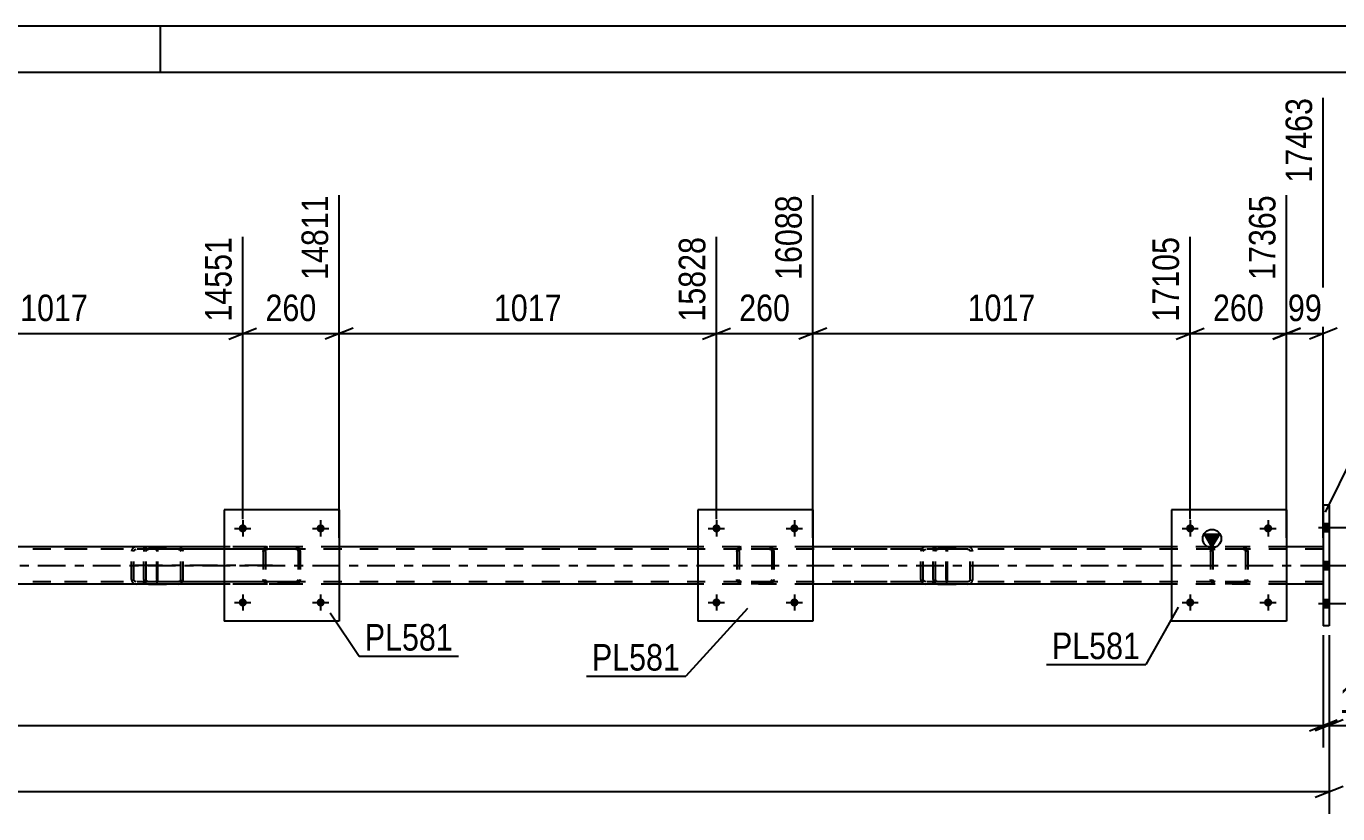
# Model space of a CAD drawing. Header units: millimetres. Extents: x 0 to 841, y 0 to 594.
# Drawn here: x 616.5 to 758, y 509 to 594 of the extents above; entities that cross this region are included whole.
import ezdxf

# ---------------------------------------------------------------- set-up
doc = ezdxf.new("R2010")
doc.units = ezdxf.units.MM
doc.linetypes.add('DXK_LINE_DOT2', pattern=[3.9198, 1.9599, -1.9599])
doc.linetypes.add('DXK_LINE_DOT3', pattern=[5.9187, 2.979, -0.9799, 0.9799, -0.9799])
doc.styles.add('Arial Narrow', font='ARIALN.TTF', dxfattribs={"height": 0.2})

# ---------------------------------------------------------------- blocks, each defined once
blk = doc.blocks.new('Unknown-122573795-1133')
at = {"color": 5, "linetype": 'Continuous'}
for p, q in [((841, 594), (0, 594)), ((631, 589), (631, 594)), ((836, 589), (5, 589))]:
    blk.add_line(p, q, dxfattribs=at)
blk = doc.blocks.new('Part-122573795-5026 - 4954')
at = {"color": 2, "linetype": 'Continuous'}
for p, q in [((701.36, 541.8), (688.96, 541.8)), ((688.96, 541.8), (688.96, 529.8)), ((701.36, 541.8), (701.36, 529.8)), ((701.36, 529.8), (688.96, 529.8))]:
    blk.add_line(p, q, dxfattribs=at)
blk = doc.blocks.new('Bolt-122573795-4971 - 4954')
at = {"linetype": 'Continuous'}
for points in [[(640.32, 531.8, -1), (639.44, 531.8, -1)], [(648.72, 531.8, -1), (647.84, 531.8, -1)]]:
    blk.add_hatch(color=1, dxfattribs=at).paths.add_polyline_path(points)
at = {"color": 1, "linetype": 'Continuous'}
for p, q in [((639, 531.8), (640.76, 531.8)), ((639.88, 532.68), (639.88, 530.92)), ((647.4, 531.8), (649.16, 531.8)), ((648.28, 532.68), (648.28, 530.92))]:
    blk.add_line(p, q, dxfattribs=at)
blk = doc.blocks.new('Bolt-122573795-4972 - 4954')
at = {"linetype": 'Continuous'}
for points in [[(640.32, 539.8, -1), (639.44, 539.8, -1)], [(648.72, 539.8, -1), (647.84, 539.8, -1)]]:
    blk.add_hatch(color=1, dxfattribs=at).paths.add_polyline_path(points)
at = {"color": 1, "linetype": 'Continuous'}
for p, q in [((639.88, 540.68), (639.88, 538.92)), ((648.28, 540.68), (648.28, 538.92)), ((639, 539.8), (640.76, 539.8)), ((647.4, 539.8), (649.16, 539.8))]:
    blk.add_line(p, q, dxfattribs=at)
blk = doc.blocks.new('Bolt-122573795-4973 - 4954')
at = {"linetype": 'Continuous'}
for points in [[(691.4, 531.8, -1), (690.52, 531.8, -1)], [(699.8, 531.8, -1), (698.92, 531.8, -1)]]:
    blk.add_hatch(color=1, dxfattribs=at).paths.add_polyline_path(points)
at = {"color": 1, "linetype": 'Continuous'}
for p, q in [((690.08, 531.8), (691.84, 531.8)), ((690.96, 532.68), (690.96, 530.92)), ((698.48, 531.8), (700.24, 531.8)), ((699.36, 532.68), (699.36, 530.92))]:
    blk.add_line(p, q, dxfattribs=at)
blk = doc.blocks.new('Bolt-122573795-4974 - 4954')
at = {"linetype": 'Continuous'}
for points in [[(691.4, 539.8, -1), (690.52, 539.8, -1)], [(699.8, 539.8, -1), (698.92, 539.8, -1)]]:
    blk.add_hatch(color=1, dxfattribs=at).paths.add_polyline_path(points)
at = {"color": 1, "linetype": 'Continuous'}
for p, q in [((690.96, 540.68), (690.96, 538.92)), ((699.36, 540.68), (699.36, 538.92)), ((690.08, 539.8), (691.84, 539.8)), ((698.48, 539.8), (700.24, 539.8))]:
    blk.add_line(p, q, dxfattribs=at)
blk = doc.blocks.new('Part-122573795-5040 - 4954')
at = {"color": 7, "linetype": 'DXK_LINE_DOT2'}
for p, q in [((744.24, 537.32), (744.27, 537.5)), ((744.27, 537.5), (744.24, 537.32)), ((744.48, 537.32), (744.5, 537.41)), ((744.5, 537.41), (744.55, 537.49)), ((744.53, 537.76), (744.72, 537.8)), ((744.72, 537.8), (744.53, 537.76)), ((744.55, 537.49), (744.63, 537.54)), ((744.63, 537.54), (744.72, 537.56)), ((747.76, 537.8), (744.72, 537.8)), ((747.76, 537.56), (744.72, 537.56)), ((747.76, 537.8), (747.94, 537.76)), ((747.94, 537.76), (747.76, 537.8)), ((747.76, 537.56), (747.85, 537.54)), ((747.85, 537.54), (747.93, 537.49)), ((747.93, 537.49), (747.98, 537.41)), ((747.98, 537.41), (748, 537.32)), ((748.2, 537.5), (748.24, 537.32)), ((748.24, 537.32), (748.2, 537.5)), ((744.24, 537.32), (744.24, 534.28)), ((744.48, 537.32), (744.48, 534.28)), ((748, 537.32), (748, 534.28)), ((748.24, 537.32), (748.24, 534.28)), ((744.27, 534.09), (744.24, 534.28)), ((744.24, 534.28), (744.27, 534.09)), ((744.5, 534.19), (744.48, 534.28)), ((744.55, 534.11), (744.5, 534.19)), ((744.72, 533.8), (744.53, 533.83)), ((744.53, 533.83), (744.72, 533.8)), ((744.63, 534.06), (744.55, 534.11)), ((744.72, 534.04), (744.63, 534.06)), ((747.76, 534.04), (744.72, 534.04)), ((747.76, 533.8), (744.72, 533.8)), ((747.85, 534.06), (747.76, 534.04)), ((747.94, 533.83), (747.76, 533.8)), ((747.76, 533.8), (747.94, 533.83)), ((747.93, 534.11), (747.85, 534.06)), ((747.98, 534.19), (747.93, 534.11)), ((748, 534.28), (747.98, 534.19)), ((748.24, 534.28), (748.2, 534.09)), ((748.2, 534.09), (748.24, 534.28))]:
    blk.add_line(p, q, dxfattribs=at)
at = {"color": 7, "linetype": 'DXK_LINE_DOT3'}
blk.add_line((746.24, 535.8), (746.24, 535.8), dxfattribs=at)
at = {"color": 7, "linetype": 'DXK_LINE_DOT2'}
for centre, start, end in [((744.72, 537.32), 112.5, 157.5), ((744.72, 537.32), 112.5, 157.5), ((747.76, 537.32), 22.5, 67.5), ((747.76, 537.32), 22.5, 67.5), ((744.72, 534.28), 202.5, 247.5), ((744.72, 534.28), 202.5, 247.5), ((747.76, 534.28), 292.5, 337.5), ((747.76, 534.28), 292.5, 337.5)]:
    blk.add_arc(centre, 0.48, start, end, dxfattribs=at)
blk = doc.blocks.new('Bolt-122573795-5169 - 4954')
at = {"linetype": 'Continuous'}
for points in [[(757.03, 539.45), (757.03, 540.33), (756.39, 540.33), (756.39, 539.45)], [(757.03, 539.45), (757.03, 540.33), (756.39, 540.33), (756.39, 539.45)], [(757.03, 539.45), (757.03, 540.33), (756.39, 540.33), (756.39, 539.45)], [(757.03, 535.35), (757.03, 536.23), (756.39, 536.23), (756.39, 535.35)], [(757.03, 535.35), (757.03, 536.23), (756.39, 536.23), (756.39, 535.35)], [(757.03, 531.25), (757.03, 532.13), (756.39, 532.13), (756.39, 531.25)], [(757.03, 531.25), (757.03, 532.13), (756.39, 532.13), (756.39, 531.25)], [(757.03, 531.25), (757.03, 532.13), (756.39, 532.13), (756.39, 531.25)]]:
    blk.add_hatch(color=1, dxfattribs=at).paths.add_polyline_path(points)
at = {"color": 1, "linetype": 'Continuous'}
for p, q in [((756.39, 540.33), (757.03, 540.33)), ((756.39, 540.33), (757.03, 540.33)), ((756.39, 540.33), (757.03, 540.33)), ((755.87, 539.89), (759.19, 539.89)), ((755.87, 539.89), (759.19, 539.89)), ((755.87, 539.89), (759.19, 539.89)), ((756.39, 539.45), (757.03, 539.45)), ((756.39, 539.45), (757.03, 539.45)), ((756.39, 539.45), (757.03, 539.45)), ((756.39, 536.23), (757.03, 536.23)), ((756.39, 536.23), (757.03, 536.23)), ((755.87, 535.79), (759.19, 535.79)), ((755.87, 535.79), (759.19, 535.79)), ((756.39, 535.35), (757.03, 535.35)), ((756.39, 535.35), (757.03, 535.35)), ((756.39, 532.13), (757.03, 532.13)), ((756.39, 532.13), (757.03, 532.13)), ((756.39, 532.13), (757.03, 532.13)), ((755.87, 531.69), (759.19, 531.69)), ((755.87, 531.69), (759.19, 531.69)), ((755.87, 531.69), (759.19, 531.69)), ((756.39, 531.25), (757.03, 531.25)), ((756.39, 531.25), (757.03, 531.25)), ((756.39, 531.25), (757.03, 531.25))]:
    blk.add_line(p, q, dxfattribs=at)
blk = doc.blocks.new('Part-122573795-5020 - 4954')
at = {"color": 2, "linetype": 'Continuous'}
for p, q in [((650.28, 541.8), (637.88, 541.8)), ((637.88, 541.8), (637.88, 529.8)), ((650.28, 541.8), (650.28, 529.8)), ((650.28, 529.8), (637.88, 529.8))]:
    blk.add_line(p, q, dxfattribs=at)
blk = doc.blocks.new('Part-122573795-5021 - 4954')
at = {"color": 7, "linetype": 'DXK_LINE_DOT2'}
for p, q in [((693.16, 537.32), (693.19, 537.5)), ((693.19, 537.5), (693.16, 537.32)), ((693.4, 537.32), (693.42, 537.41)), ((693.42, 537.41), (693.47, 537.49)), ((693.45, 537.76), (693.64, 537.8)), ((693.64, 537.8), (693.45, 537.76)), ((693.47, 537.49), (693.54, 537.54)), ((693.54, 537.54), (693.64, 537.56)), ((696.68, 537.8), (693.64, 537.8)), ((696.68, 537.56), (693.64, 537.56)), ((696.68, 537.8), (696.86, 537.76)), ((696.86, 537.76), (696.68, 537.8)), ((696.68, 537.56), (696.77, 537.54)), ((696.77, 537.54), (696.85, 537.49)), ((696.85, 537.49), (696.9, 537.41)), ((696.9, 537.41), (696.92, 537.32)), ((697.12, 537.5), (697.16, 537.32)), ((697.16, 537.32), (697.12, 537.5)), ((693.16, 537.32), (693.16, 534.28)), ((693.4, 537.32), (693.4, 534.28)), ((696.92, 537.32), (696.92, 534.28)), ((697.16, 537.32), (697.16, 534.28)), ((693.19, 534.09), (693.16, 534.28)), ((693.16, 534.28), (693.19, 534.09)), ((693.42, 534.19), (693.4, 534.28)), ((693.47, 534.11), (693.42, 534.19)), ((693.64, 533.8), (693.45, 533.83)), ((693.45, 533.83), (693.64, 533.8)), ((693.54, 534.06), (693.47, 534.11)), ((693.64, 534.04), (693.54, 534.06)), ((696.68, 534.04), (693.64, 534.04)), ((696.68, 533.8), (693.64, 533.8)), ((696.77, 534.06), (696.68, 534.04)), ((696.86, 533.83), (696.68, 533.8)), ((696.68, 533.8), (696.86, 533.83)), ((696.85, 534.11), (696.77, 534.06)), ((696.9, 534.19), (696.85, 534.11)), ((696.92, 534.28), (696.9, 534.19)), ((697.16, 534.28), (697.12, 534.09)), ((697.12, 534.09), (697.16, 534.28))]:
    blk.add_line(p, q, dxfattribs=at)
at = {"color": 7, "linetype": 'DXK_LINE_DOT3'}
blk.add_line((695.16, 535.8), (695.16, 535.8), dxfattribs=at)
at = {"color": 7, "linetype": 'DXK_LINE_DOT2'}
for centre, start, end in [((693.64, 537.32), 112.5, 157.5), ((693.64, 537.32), 112.5, 157.5), ((696.68, 537.32), 22.5, 67.5), ((696.68, 537.32), 22.5, 67.5), ((693.64, 534.28), 202.5, 247.5), ((693.64, 534.28), 202.5, 247.5), ((696.68, 534.28), 292.5, 337.5), ((696.68, 534.28), 292.5, 337.5)]:
    blk.add_arc(centre, 0.48, start, end, dxfattribs=at)
blk = doc.blocks.new('Part-122573795-5047 - 4954')
at = {"color": 7, "linetype": 'DXK_LINE_DOT2'}
for p, q in [((642.08, 537.32), (642.11, 537.5)), ((642.11, 537.5), (642.08, 537.32)), ((642.32, 537.32), (642.33, 537.41)), ((642.33, 537.41), (642.39, 537.49)), ((642.37, 537.76), (642.56, 537.8)), ((642.56, 537.8), (642.37, 537.76)), ((642.39, 537.49), (642.46, 537.54)), ((642.46, 537.54), (642.56, 537.56)), ((645.6, 537.8), (642.56, 537.8)), ((645.6, 537.56), (642.56, 537.56)), ((645.6, 537.8), (645.78, 537.76)), ((645.78, 537.76), (645.6, 537.8)), ((645.6, 537.56), (645.69, 537.54)), ((645.69, 537.54), (645.77, 537.49)), ((645.77, 537.49), (645.82, 537.41)), ((645.82, 537.41), (645.84, 537.32)), ((646.04, 537.5), (646.08, 537.32)), ((646.08, 537.32), (646.04, 537.5)), ((642.08, 537.32), (642.08, 534.28)), ((642.32, 537.32), (642.32, 534.28)), ((645.84, 537.32), (645.84, 534.28)), ((646.08, 537.32), (646.08, 534.28)), ((642.11, 534.09), (642.08, 534.28)), ((642.08, 534.28), (642.11, 534.09)), ((642.33, 534.19), (642.32, 534.28)), ((642.39, 534.11), (642.33, 534.19)), ((642.56, 533.8), (642.37, 533.83)), ((642.37, 533.83), (642.56, 533.8)), ((642.46, 534.06), (642.39, 534.11)), ((642.56, 534.04), (642.46, 534.06)), ((645.6, 534.04), (642.56, 534.04)), ((645.6, 533.8), (642.56, 533.8)), ((645.69, 534.06), (645.6, 534.04)), ((645.78, 533.83), (645.6, 533.8)), ((645.6, 533.8), (645.78, 533.83)), ((645.77, 534.11), (645.69, 534.06)), ((645.82, 534.19), (645.77, 534.11)), ((645.84, 534.28), (645.82, 534.19)), ((646.08, 534.28), (646.04, 534.09)), ((646.04, 534.09), (646.08, 534.28))]:
    blk.add_line(p, q, dxfattribs=at)
at = {"color": 7, "linetype": 'DXK_LINE_DOT3'}
blk.add_line((644.08, 535.8), (644.08, 535.8), dxfattribs=at)
at = {"color": 7, "linetype": 'DXK_LINE_DOT2'}
for centre, start, end in [((642.56, 537.32), 112.5, 157.5), ((642.56, 537.32), 112.5, 157.5), ((645.6, 537.32), 22.5, 67.5), ((645.6, 537.32), 22.5, 67.5), ((642.56, 534.28), 202.5, 247.5), ((642.56, 534.28), 202.5, 247.5), ((645.6, 534.28), 292.5, 337.5), ((645.6, 534.28), 292.5, 337.5)]:
    blk.add_arc(centre, 0.48, start, end, dxfattribs=at)
blk = doc.blocks.new('Part-122573795-5073 - 4954')
at = {"color": 2, "linetype": 'Continuous'}
for p, q in [((757.03, 542.29), (756.39, 542.29)), ((756.39, 542.29), (756.39, 529.29)), ((757.03, 542.29), (757.03, 529.29)), ((757.03, 529.29), (756.39, 529.29))]:
    blk.add_line(p, q, dxfattribs=at)
blk = doc.blocks.new('Part-122573795-5082 - 4954')
at = {"color": 7, "linetype": 'DXK_LINE_DOT2'}
for p, q in [((630.47, 537.79), (618.32, 537.79)), ((630.47, 537.55), (618.32, 537.55)), ((627.91, 537.48), (627.88, 537.31)), ((627.92, 537.5), (627.91, 537.48)), ((628.15, 537.4), (628.2, 537.48)), ((628.38, 537.79), (628.19, 537.76)), ((628.2, 537.48), (628.29, 537.53)), ((628.29, 537.53), (628.38, 537.55)), ((629.2, 537.79), (629.2, 537.55)), ((630.58, 537.76), (630.47, 537.79)), ((630.47, 537.55), (630.52, 537.53)), ((630.52, 537.53), (630.57, 537.48)), ((630.57, 537.48), (630.6, 537.4)), ((630.66, 537.65), (630.58, 537.76)), ((630.72, 537.5), (630.66, 537.65)), ((630.74, 537.31), (630.72, 537.5)), ((627.88, 534.27), (627.88, 537.31)), ((628.13, 537.31), (628.15, 537.4)), ((628.13, 534.27), (628.13, 537.31)), ((630.6, 537.4), (630.61, 537.31)), ((630.61, 534.27), (630.61, 537.31)), ((630.74, 534.27), (630.74, 537.31)), ((630.47, 534.03), (618.32, 534.03)), ((630.47, 533.79), (618.32, 533.79)), ((627.88, 534.27), (627.92, 534.09)), ((628.15, 534.18), (628.13, 534.27)), ((628.2, 534.1), (628.15, 534.18)), ((628.19, 533.83), (628.38, 533.79)), ((628.29, 534.05), (628.2, 534.1)), ((628.38, 534.03), (628.29, 534.05)), ((629.2, 533.79), (629.2, 534.03)), ((630.52, 534.05), (630.47, 534.03)), ((630.47, 533.79), (630.58, 533.83)), ((630.57, 534.1), (630.52, 534.05)), ((630.6, 534.18), (630.57, 534.1)), ((630.58, 533.83), (630.66, 533.93)), ((630.61, 534.27), (630.6, 534.18)), ((630.66, 533.93), (630.72, 534.09)), ((630.72, 534.09), (630.74, 534.27))]:
    blk.add_line(p, q, dxfattribs=at)
for centre, start, end in [((628.37, 537.3), 111.1941, 156.1506), ((628.37, 534.29), 203.8494, 248.8059)]:
    blk.add_arc(centre, 0.492, start, end, dxfattribs=at)
blk = doc.blocks.new('Part-122573795-5089 - 4954')
at = {"color": 7, "linetype": 'DXK_LINE_DOT2'}
for p, q in [((714.37, 537.48), (714.33, 537.31)), ((714.37, 537.5), (714.37, 537.48)), ((714.61, 537.4), (714.66, 537.48)), ((714.84, 537.79), (714.65, 537.76)), ((714.66, 537.48), (714.74, 537.53)), ((714.74, 537.53), (714.84, 537.55)), ((714.84, 537.79), (718.08, 537.79)), ((729.83, 537.79), (714.84, 537.79)), ((729.83, 537.55), (714.84, 537.55)), ((718.27, 537.76), (718.08, 537.79)), ((718.08, 537.55), (718.17, 537.53)), ((718.17, 537.53), (718.26, 537.48)), ((718.26, 537.48), (718.31, 537.4)), ((718.55, 537.48), (718.55, 537.5)), ((718.59, 537.31), (718.55, 537.48)), ((714.33, 534.27), (714.33, 537.31)), ((714.59, 537.31), (714.61, 537.4)), ((714.59, 534.27), (714.59, 537.31)), ((718.31, 537.4), (718.33, 537.31)), ((718.33, 534.27), (718.33, 537.31)), ((718.59, 534.27), (718.59, 537.31)), ((714.33, 534.27), (714.37, 534.09)), ((714.61, 534.18), (714.59, 534.27)), ((714.66, 534.1), (714.61, 534.18)), ((714.65, 533.83), (714.84, 533.79)), ((714.74, 534.05), (714.66, 534.1)), ((714.84, 534.03), (714.74, 534.05)), ((729.83, 534.03), (714.84, 534.03)), ((714.84, 533.79), (718.08, 533.79)), ((729.83, 533.79), (714.84, 533.79)), ((718.17, 534.05), (718.08, 534.03)), ((718.08, 533.79), (718.27, 533.83)), ((718.26, 534.1), (718.17, 534.05)), ((718.31, 534.18), (718.26, 534.1)), ((718.33, 534.27), (718.31, 534.18)), ((718.55, 534.09), (718.59, 534.27))]:
    blk.add_line(p, q, dxfattribs=at)
for centre, start, end in [((714.82, 537.29), 110.7584, 155.6801), ((718.1, 537.29), 24.32, 69.2417), ((714.82, 534.29), 204.32, 249.2417), ((718.1, 534.29), 290.7584, 335.6801)]:
    blk.add_arc(centre, 0.496, start, end, dxfattribs=at)
blk = doc.blocks.new('Part-122573795-5091 - 4954')
at = {"color": 7, "linetype": 'DXK_LINE_DOT2'}
for p, q in [((715.61, 537.79), (703.45, 537.79)), ((715.61, 537.55), (703.45, 537.55)), ((713.05, 537.48), (713.01, 537.31)), ((713.05, 537.5), (713.05, 537.48)), ((713.28, 537.4), (713.34, 537.48)), ((713.52, 537.79), (713.32, 537.76)), ((713.34, 537.48), (713.42, 537.53)), ((713.42, 537.53), (713.52, 537.55)), ((714.33, 537.79), (714.33, 537.55)), ((715.71, 537.76), (715.61, 537.79)), ((715.61, 537.55), (715.66, 537.53)), ((715.66, 537.53), (715.7, 537.48)), ((715.7, 537.48), (715.73, 537.4)), ((715.8, 537.65), (715.71, 537.76)), ((715.86, 537.5), (715.8, 537.65)), ((715.88, 537.31), (715.86, 537.5)), ((713.01, 534.27), (713.01, 537.31)), ((713.26, 537.31), (713.28, 537.4)), ((713.26, 534.27), (713.26, 537.31)), ((715.73, 537.4), (715.74, 537.31)), ((715.74, 534.27), (715.74, 537.31)), ((715.88, 534.27), (715.88, 537.31)), ((715.61, 534.03), (703.45, 534.03)), ((715.61, 533.79), (703.45, 533.79)), ((713.01, 534.27), (713.05, 534.09)), ((713.28, 534.18), (713.26, 534.27)), ((713.34, 534.1), (713.28, 534.18)), ((713.32, 533.83), (713.52, 533.79)), ((713.42, 534.05), (713.34, 534.1)), ((713.52, 534.03), (713.42, 534.05)), ((714.33, 533.79), (714.33, 534.03)), ((715.66, 534.05), (715.61, 534.03)), ((715.61, 533.79), (715.71, 533.83)), ((715.7, 534.1), (715.66, 534.05)), ((715.73, 534.18), (715.7, 534.1)), ((715.71, 533.83), (715.8, 533.93)), ((715.74, 534.27), (715.73, 534.18)), ((715.8, 533.93), (715.86, 534.09)), ((715.86, 534.09), (715.88, 534.27))]:
    blk.add_line(p, q, dxfattribs=at)
for centre, start, end in [((713.5, 537.3), 111.1941, 156.1506), ((713.5, 534.29), 203.8494, 248.8059)]:
    blk.add_arc(centre, 0.492, start, end, dxfattribs=at)
blk = doc.blocks.new('Part-122573795-5119 - 4954')
at = {"color": 7, "linetype": 'DXK_LINE_DOT2'}
for p, q in [((629.23, 537.48), (629.2, 537.31)), ((629.24, 537.5), (629.23, 537.48)), ((629.47, 537.4), (629.53, 537.48)), ((629.71, 537.79), (629.51, 537.76)), ((629.53, 537.48), (629.61, 537.53)), ((629.61, 537.53), (629.71, 537.55)), ((629.71, 537.79), (632.94, 537.79)), ((644.7, 537.79), (629.71, 537.79)), ((644.7, 537.55), (629.71, 537.55)), ((633.14, 537.76), (632.94, 537.79)), ((632.94, 537.55), (633.04, 537.53)), ((633.04, 537.53), (633.12, 537.48)), ((633.12, 537.48), (633.18, 537.4)), ((633.42, 537.48), (633.41, 537.5)), ((633.45, 537.31), (633.42, 537.48)), ((629.2, 534.27), (629.2, 537.31)), ((629.45, 537.31), (629.47, 537.4)), ((629.45, 534.27), (629.45, 537.31)), ((633.18, 537.4), (633.2, 537.31)), ((633.2, 534.27), (633.2, 537.31)), ((633.45, 534.27), (633.45, 537.31)), ((629.2, 534.27), (629.24, 534.09)), ((629.47, 534.18), (629.45, 534.27)), ((629.53, 534.1), (629.47, 534.18)), ((629.51, 533.83), (629.71, 533.79)), ((629.61, 534.05), (629.53, 534.1)), ((629.71, 534.03), (629.61, 534.05)), ((644.7, 534.03), (629.71, 534.03)), ((629.71, 533.79), (632.94, 533.79)), ((644.7, 533.79), (629.71, 533.79)), ((633.04, 534.05), (632.94, 534.03)), ((632.94, 533.79), (633.14, 533.83)), ((633.12, 534.1), (633.04, 534.05)), ((633.18, 534.18), (633.12, 534.1)), ((633.2, 534.27), (633.18, 534.18)), ((633.41, 534.09), (633.45, 534.27))]:
    blk.add_line(p, q, dxfattribs=at)
at = {"color": 7, "linetype": 'DXK_LINE_DOT3'}
blk.add_line((643.08, 535.79), (627.9, 535.79), dxfattribs=at)
at = {"color": 7, "linetype": 'DXK_LINE_DOT2'}
for centre, start, end in [((629.69, 537.29), 110.7584, 155.6801), ((632.96, 537.29), 24.32, 69.2417), ((629.69, 534.29), 204.32, 249.2417), ((632.96, 534.29), 290.7584, 335.6801)]:
    blk.add_arc(centre, 0.496, start, end, dxfattribs=at)
blk = doc.blocks.new('Part-122573795-5142 - 4954')
at = {"linetype": 'Continuous'}
blk.add_hatch(color=2, dxfattribs=at).paths.add_polyline_path([(744.39, 537.79), (743.59, 539.19), (745.19, 539.19)])
at = {"color": 2, "linetype": 'Continuous'}
for p, q in [((744.39, 537.79), (743.59, 539.19)), ((743.59, 539.19), (745.19, 539.19)), ((745.19, 539.19), (744.39, 537.79)), ((637.88, 537.79), (599.2, 537.79)), ((688.96, 537.79), (650.28, 537.79)), ((740.04, 537.79), (701.36, 537.79)), ((756.39, 537.79), (752.44, 537.79)), ((637.88, 533.79), (599.2, 533.79)), ((688.96, 533.79), (650.28, 533.79)), ((740.04, 533.79), (701.36, 533.79)), ((756.39, 533.79), (752.44, 533.79))]:
    blk.add_line(p, q, dxfattribs=at)
at = {"color": 7, "linetype": 'DXK_LINE_DOT2'}
for p, q in [((756.39, 537.55), (108.79, 537.55)), ((650.28, 537.79), (637.88, 537.79)), ((701.36, 537.79), (688.96, 537.79)), ((752.44, 537.79), (740.04, 537.79)), ((756.39, 537.79), (756.39, 533.79)), ((756.39, 534.03), (108.79, 534.03)), ((650.28, 533.79), (637.88, 533.79)), ((701.36, 533.79), (688.96, 533.79)), ((752.44, 533.79), (740.04, 533.79))]:
    blk.add_line(p, q, dxfattribs=at)
at = {"color": 7, "linetype": 'DXK_LINE_DOT3'}
blk.add_line((108.79, 535.79), (756.39, 535.79), dxfattribs=at)
at = {"color": 2, "linetype": 'Continuous'}
blk.add_circle((744.39, 538.69), 1, dxfattribs=at)
blk = doc.blocks.new('Part-122573795-5184 - 4954')
at = {"color": 2, "linetype": 'Continuous'}
for p, q in [((752.44, 541.8), (740.04, 541.8)), ((740.04, 541.8), (740.04, 529.8)), ((752.44, 541.8), (752.44, 529.8)), ((752.44, 529.8), (740.04, 529.8))]:
    blk.add_line(p, q, dxfattribs=at)
blk = doc.blocks.new('Bolt-122573795-5185 - 4954')
at = {"linetype": 'Continuous'}
for points in [[(742.48, 531.8, -1), (741.6, 531.8, -1)], [(750.88, 531.8, -1), (750, 531.8, -1)]]:
    blk.add_hatch(color=1, dxfattribs=at).paths.add_polyline_path(points)
at = {"color": 1, "linetype": 'Continuous'}
for p, q in [((741.16, 531.8), (742.92, 531.8)), ((742.04, 532.68), (742.04, 530.92)), ((749.56, 531.8), (751.32, 531.8)), ((750.44, 532.68), (750.44, 530.92))]:
    blk.add_line(p, q, dxfattribs=at)
blk = doc.blocks.new('Bolt-122573795-5186 - 4954')
at = {"linetype": 'Continuous'}
for points in [[(742.48, 539.8, -1), (741.6, 539.8, -1)], [(750.88, 539.8, -1), (750, 539.8, -1)]]:
    blk.add_hatch(color=1, dxfattribs=at).paths.add_polyline_path(points)
at = {"color": 1, "linetype": 'Continuous'}
for p, q in [((742.04, 540.68), (742.04, 538.92)), ((750.44, 540.68), (750.44, 538.92)), ((741.16, 539.8), (742.92, 539.8)), ((749.56, 539.8), (751.32, 539.8))]:
    blk.add_line(p, q, dxfattribs=at)
blk = doc.blocks.new('StraightDimension-122573795-5237 - 4954')
at = {"color": 7, "linetype": 'Continuous'}
for p, q in [((756.39, 528.29), (756.39, 516.14)), ((754.89, 517.94), (757.89, 519.14)), ((68.55, 518.54), (756.39, 518.54))]:
    blk.add_line(p, q, dxfattribs=at)
blk = doc.blocks.new('StraightDimension-122573795-5216 - 4954')
at = {"color": 7, "linetype": 'Continuous'}
for p, q in [((757.03, 528.29), (757.03, 508.99)), ((755.53, 510.79), (758.53, 511.99)), ((67.91, 511.39), (757.03, 511.39))]:
    blk.add_line(p, q, dxfattribs=at)
blk = doc.blocks.new('StraightDimension-122573795-5247 - 4954')
at = {"color": 7, "linetype": 'Continuous'}
for p, q in [((756.39, 528.29), (756.39, 516.14)), ((757.03, 528.29), (757.03, 516.14)), ((754.89, 517.94), (757.89, 519.14)), ((758.53, 519.14), (755.53, 517.94)), ((756.39, 518.54), (757.03, 518.54)), ((757.03, 518.54), (762.93, 518.54)), ((757.03, 518.54), (762.93, 518.54))]:
    blk.add_line(p, q, dxfattribs=at)
at = {"color": 0}
blk.add_wipeout([(762.41, 519.29), (762.41, 523.49), (757.55, 523.49), (757.55, 519.29)], dxfattribs=at)
at = {"color": 3, "style": 'Arial Narrow'}
blk.add_text('16', height=2.863, dxfattribs=at).set_placement((758.15, 519.89))
blk = doc.blocks.new('StraightDimension-122573795-11108 - 4954')
at = {"color": 7, "linetype": 'Continuous'}
for p, q in [((756.39, 538.79), (756.39, 586.26)), ((752.44, 538.79), (752.44, 575.76)), ((750.94, 560.22), (753.94, 561.42)), ((752.44, 560.82), (756.39, 560.82)), ((757.89, 561.42), (754.89, 560.22))]:
    blk.add_line(p, q, dxfattribs=at)
at = {"color": 0, "linetype": 'Continuous'}
blk.add_wipeout([(755.79, 586.86), (751.59, 586.86), (751.59, 576.52), (755.79, 576.52)], dxfattribs=at)
at = {"color": 0}
blk.add_wipeout([(756.84, 561.57), (756.84, 565.77), (751.98, 565.77), (751.98, 561.57)], dxfattribs=at)
at = {"color": 3, "linetype": 'Continuous', "style": 'Arial Narrow'}
blk.add_text('17463', height=2.863, rotation=90.0002, dxfattribs=at).set_placement((755.19, 577.12))
at = {"color": 3, "style": 'Arial Narrow'}
blk.add_text('99', height=2.863, dxfattribs=at).set_placement((752.58, 562.17))
blk = doc.blocks.new('StraightDimension-122573795-11109 - 4954')
at = {"color": 7, "linetype": 'Continuous'}
for p, q in [((752.44, 538.79), (752.44, 575.76)), ((742.04, 540.8), (742.04, 571.26)), ((740.54, 560.22), (743.54, 561.42)), ((742.04, 560.82), (752.44, 560.82)), ((753.94, 561.42), (750.94, 560.22))]:
    blk.add_line(p, q, dxfattribs=at)
at = {"color": 0}
blk.add_wipeout([(750.58, 561.57), (750.58, 565.77), (743.9, 565.77), (743.9, 561.57)], dxfattribs=at)
at = {"color": 3, "style": 'Arial Narrow'}
blk.add_text('260', height=2.863, dxfattribs=at).set_placement((744.5, 562.17))
at = {"color": 0, "linetype": 'Continuous'}
blk.add_wipeout([(751.84, 576.36), (747.64, 576.36), (747.64, 566.02), (751.84, 566.02)], dxfattribs=at)
at = {"color": 3, "linetype": 'Continuous', "style": 'Arial Narrow'}
blk.add_text('17365', height=2.863, rotation=90.0002, dxfattribs=at).set_placement((751.24, 566.62))
blk = doc.blocks.new('StraightDimension-122573795-11110 - 4954')
at = {"color": 7, "linetype": 'Continuous'}
for p, q in [((701.36, 538.79), (701.36, 575.76)), ((742.04, 540.8), (742.04, 571.26)), ((702.86, 561.42), (699.86, 560.22)), ((701.36, 560.82), (742.04, 560.82)), ((740.54, 560.22), (743.54, 561.42))]:
    blk.add_line(p, q, dxfattribs=at)
at = {"color": 0}
blk.add_wipeout([(725.95, 561.57), (725.95, 565.77), (717.44, 565.77), (717.44, 561.57)], dxfattribs=at)
at = {"color": 3, "style": 'Arial Narrow'}
blk.add_text('1017', height=2.863, dxfattribs=at).set_placement((718.04, 562.17))
at = {"color": 0, "linetype": 'Continuous'}
blk.add_wipeout([(741.44, 571.86), (737.24, 571.86), (737.24, 561.52), (741.44, 561.52)], dxfattribs=at)
at = {"color": 3, "linetype": 'Continuous', "style": 'Arial Narrow'}
blk.add_text('17105', height=2.863, rotation=90.0002, dxfattribs=at).set_placement((740.84, 562.12))
blk = doc.blocks.new('StraightDimension-122573795-11111 - 4954')
at = {"color": 7, "linetype": 'Continuous'}
for p, q in [((701.36, 538.79), (701.36, 575.76)), ((690.96, 540.8), (690.96, 571.26)), ((689.46, 560.22), (692.46, 561.42)), ((690.96, 560.82), (701.36, 560.82)), ((702.86, 561.42), (699.86, 560.22))]:
    blk.add_line(p, q, dxfattribs=at)
at = {"color": 0}
blk.add_wipeout([(699.5, 561.57), (699.5, 565.77), (692.81, 565.77), (692.81, 561.57)], dxfattribs=at)
at = {"color": 3, "style": 'Arial Narrow'}
blk.add_text('260', height=2.863, dxfattribs=at).set_placement((693.41, 562.17))
at = {"color": 0, "linetype": 'Continuous'}
blk.add_wipeout([(700.76, 576.36), (696.56, 576.36), (696.56, 566.02), (700.76, 566.02)], dxfattribs=at)
at = {"color": 3, "linetype": 'Continuous', "style": 'Arial Narrow'}
blk.add_text('16088', height=2.863, rotation=90.0002, dxfattribs=at).set_placement((700.16, 566.62))
blk = doc.blocks.new('StraightDimension-122573795-11112 - 4954')
at = {"color": 7, "linetype": 'Continuous'}
for p, q in [((650.28, 538.79), (650.28, 575.76)), ((690.96, 540.8), (690.96, 571.26)), ((651.78, 561.42), (648.78, 560.22)), ((650.28, 560.82), (690.96, 560.82)), ((689.46, 560.22), (692.46, 561.42))]:
    blk.add_line(p, q, dxfattribs=at)
at = {"color": 0}
blk.add_wipeout([(674.87, 561.57), (674.87, 565.77), (666.36, 565.77), (666.36, 561.57)], dxfattribs=at)
at = {"color": 3, "style": 'Arial Narrow'}
blk.add_text('1017', height=2.863, dxfattribs=at).set_placement((666.96, 562.17))
at = {"color": 0, "linetype": 'Continuous'}
blk.add_wipeout([(690.36, 571.86), (686.16, 571.86), (686.16, 561.52), (690.36, 561.52)], dxfattribs=at)
at = {"color": 3, "linetype": 'Continuous', "style": 'Arial Narrow'}
blk.add_text('15828', height=2.863, rotation=90.0002, dxfattribs=at).set_placement((689.76, 562.12))
blk = doc.blocks.new('StraightDimension-122573795-11113 - 4954')
at = {"color": 7, "linetype": 'Continuous'}
for p, q in [((650.28, 538.79), (650.28, 575.76)), ((639.88, 540.8), (639.88, 571.26)), ((638.38, 560.22), (641.38, 561.42)), ((639.88, 560.82), (650.28, 560.82)), ((651.78, 561.42), (648.78, 560.22))]:
    blk.add_line(p, q, dxfattribs=at)
at = {"color": 0}
blk.add_wipeout([(648.42, 561.57), (648.42, 565.77), (641.73, 565.77), (641.73, 561.57)], dxfattribs=at)
at = {"color": 3, "style": 'Arial Narrow'}
blk.add_text('260', height=2.863, dxfattribs=at).set_placement((642.33, 562.17))
at = {"color": 0, "linetype": 'Continuous'}
blk.add_wipeout([(649.68, 576.36), (645.48, 576.36), (645.48, 566.02), (649.68, 566.02)], dxfattribs=at)
at = {"color": 3, "linetype": 'Continuous', "style": 'Arial Narrow'}
blk.add_text('14811', height=2.863, rotation=90.0002, dxfattribs=at).set_placement((649.08, 566.62))
blk = doc.blocks.new('StraightDimension-122573795-11114 - 4954')
at = {"color": 7, "linetype": 'Continuous'}
for p, q in [((599.2, 538.79), (599.2, 575.76)), ((639.88, 540.8), (639.88, 571.26)), ((600.7, 561.42), (597.7, 560.22)), ((599.2, 560.82), (639.88, 560.82)), ((638.38, 560.22), (641.38, 561.42))]:
    blk.add_line(p, q, dxfattribs=at)
at = {"color": 0}
blk.add_wipeout([(623.79, 561.57), (623.79, 565.77), (615.28, 565.77), (615.28, 561.57)], dxfattribs=at)
at = {"color": 3, "style": 'Arial Narrow'}
blk.add_text('1017', height=2.863, dxfattribs=at).set_placement((615.88, 562.17))
at = {"color": 0, "linetype": 'Continuous'}
blk.add_wipeout([(639.28, 571.86), (635.08, 571.86), (635.08, 561.52), (639.28, 561.52)], dxfattribs=at)
at = {"color": 3, "linetype": 'Continuous', "style": 'Arial Narrow'}
blk.add_text('14551', height=2.863, rotation=90.0002, dxfattribs=at).set_placement((638.68, 562.12))
blk = doc.blocks.new('Mark-122573795-5022 - 4954')
at = {"color": 0}
blk.add_wipeout([(687.04, 524.45), (687.04, 527.45), (677.53, 527.45), (677.53, 524.45)], dxfattribs=at)
blk.add_wipeout([(687.04, 524.45), (687.04, 527.45), (677.53, 527.45), (677.53, 524.45)], dxfattribs=at)
at = {"color": 30, "linetype": 'Continuous'}
for p in [(694.32, 531.15), (676.93, 523.85)]:
    blk.add_line(p, (687.64, 523.85), dxfattribs=at)
at = {"color": 3, "style": 'Arial Narrow'}
blk.add_text('PL581', height=2.863, dxfattribs=at).set_placement((677.53, 524.45))
blk = doc.blocks.new('Mark-122573795-5069 - 4954')
at = {"color": 0}
blk.add_wipeout([(769.78, 551.26), (769.78, 554.26), (761.74, 554.26), (761.74, 551.26)], dxfattribs=at)
blk.add_wipeout([(769.78, 551.26), (769.78, 554.26), (761.74, 554.26), (761.74, 551.26)], dxfattribs=at)
at = {"color": 30, "linetype": 'Continuous'}
for p, q in [((756.65, 541.54), (761.14, 550.66)), ((761.14, 550.66), (770.38, 550.66))]:
    blk.add_line(p, q, dxfattribs=at)
at = {"color": 3, "style": 'Arial Narrow'}
blk.add_text('SP19', height=2.863, dxfattribs=at).set_placement((761.74, 551.26))
blk = doc.blocks.new('Mark-122573795-5016 - 4954')
at = {"color": 0}
blk.add_wipeout([(662.55, 526.61), (662.55, 529.61), (653.04, 529.61), (653.04, 526.61)], dxfattribs=at)
blk.add_wipeout([(662.55, 526.61), (662.55, 529.61), (653.04, 529.61), (653.04, 526.61)], dxfattribs=at)
at = {"color": 30, "linetype": 'Continuous'}
for p, q in [((649.32, 530.7), (652.44, 526.01)), ((652.44, 526.01), (663.15, 526.01))]:
    blk.add_line(p, q, dxfattribs=at)
at = {"color": 3, "style": 'Arial Narrow'}
blk.add_text('PL581', height=2.863, dxfattribs=at).set_placement((653.04, 526.61))
blk = doc.blocks.new('Mark-122573795-5180 - 4954')
at = {"color": 0}
blk.add_wipeout([(736.65, 525.69), (736.65, 528.69), (727.14, 528.69), (727.14, 525.69)], dxfattribs=at)
blk.add_wipeout([(736.65, 525.69), (736.65, 528.69), (727.14, 528.69), (727.14, 525.69)], dxfattribs=at)
at = {"color": 30, "linetype": 'Continuous'}
for p in [(740.73, 531.28), (726.54, 525.09)]:
    blk.add_line(p, (737.25, 525.09), dxfattribs=at)
at = {"color": 3, "style": 'Arial Narrow'}
blk.add_text('PL581', height=2.863, dxfattribs=at).set_placement((727.14, 525.69))

msp = doc.modelspace()

# ---------------------------------------------------------------- block references
for name in ['Unknown-122573795-1133', 'Part-122573795-5020 - 4954', 'Part-122573795-5026 - 4954', 'Part-122573795-5184 - 4954', 'Part-122573795-5073 - 4954', 'Bolt-122573795-4972 - 4954', 'Bolt-122573795-4974 - 4954', 'Bolt-122573795-5186 - 4954', 'Bolt-122573795-5169 - 4954', 'Part-122573795-5142 - 4954', 'Part-122573795-5082 - 4954', 'Part-122573795-5119 - 4954', 'Part-122573795-5047 - 4954', 'Part-122573795-5021 - 4954', 'Part-122573795-5091 - 4954', 'Part-122573795-5089 - 4954', 'Part-122573795-5040 - 4954', 'Bolt-122573795-4971 - 4954', 'Bolt-122573795-4973 - 4954', 'Bolt-122573795-5185 - 4954']:
    msp.add_blockref(name, (0, 0))

# ---------------------------------------------------------------- next in the draw order: block references
for name in ['StraightDimension-122573795-11108 - 4954', 'StraightDimension-122573795-5237 - 4954']:
    msp.add_blockref(name, (0, 0))

# ---------------------------------------------------------------- next in the draw order: block references
for name in ['StraightDimension-122573795-11109 - 4954', 'Mark-122573795-5069 - 4954', 'StraightDimension-122573795-5216 - 4954']:
    msp.add_blockref(name, (0, 0))

# ---------------------------------------------------------------- next in the draw order: block references
for name in ['StraightDimension-122573795-11110 - 4954', 'Mark-122573795-5016 - 4954', 'Mark-122573795-5022 - 4954', 'Mark-122573795-5180 - 4954', 'StraightDimension-122573795-5247 - 4954']:
    msp.add_blockref(name, (0, 0))

# ---------------------------------------------------------------- next in the draw order: block references
msp.add_blockref('StraightDimension-122573795-11111 - 4954', (0, 0))

# ---------------------------------------------------------------- next in the draw order: block references
msp.add_blockref('StraightDimension-122573795-11112 - 4954', (0, 0))

# ---------------------------------------------------------------- next in the draw order: block references
msp.add_blockref('StraightDimension-122573795-11113 - 4954', (0, 0))

# ---------------------------------------------------------------- next in the draw order: block references
msp.add_blockref('StraightDimension-122573795-11114 - 4954', (0, 0))

doc.saveas('drawing.dxf')
